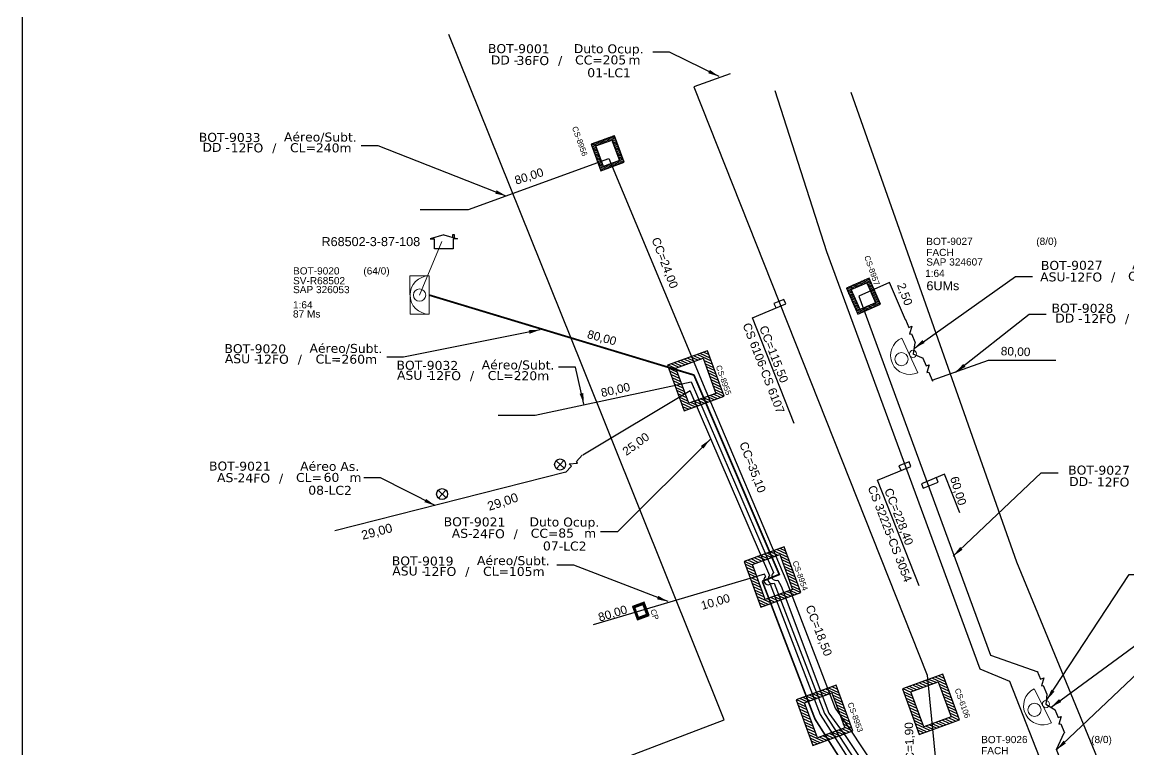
# Model space of a CAD drawing. Extents: x -89 to 749, y 705 to 1299.
# Drawn here: x -89.3 to 109.2, y 881.3 to 1011.9 of the extents above; entities that cross this region are included whole.
import ezdxf
from ezdxf.enums import TextEntityAlignment as Align

# ---------------------------------------------------------------- set-up
doc = ezdxf.new("R2010")
doc.units = 0
for name, color, linetype in [('10.1-Caixas Subterrâneas', 5, 'Continuous'), ('CAP a instalar', 1, 'Continuous'), ('label_cabos', 7, 'Continuous'), ('Legenda', 1, 'Continuous'), ('locais', 7, 'Continuous'), ('QUADRA', 7, 'Continuous'), ('Subida Lateral', 5, 'Continuous'), ('surveys', 7, 'Continuous'), ('surveys legendas', 7, 'Continuous')]:
    doc.layers.add(name, color=color, linetype=linetype)
for name, color, linetype, lineweight in [("20.0-LEGENDA DOS CDO'S", 1, 'Continuous', 0), ('20.1-CDO_INTERIOR', 1, 'Continuous', 0), ('20.2-CDO_POSTE', 1, 'Continuous', 5)]:
    doc.layers.add(name, color=color, linetype=linetype, lineweight=lineweight)
doc.layers.add('Comprimeto de lance', color=7, linetype='Continuous', true_color=0xf9f9f9)
doc.layers.add('DROP DE CLIENTE', color=140, linetype='Continuous', plot=False)
doc.layers.add('EXTRA', color=50, linetype='Continuous', plot=False)
doc.styles.add('ARIAL', font='arial.ttf')
doc.styles.add('DIGICADE', font='arial.ttf')
doc.styles.add('FTTH', font='arial.ttf')
doc.styles.add('siredit', font='verdana.ttf')
doc.styles.get("Standard").update_dxf_attribs({"font": 'arial.ttf'})
doc.linetypes.add('FENCELINE1', pattern='A,0.25,-0.1,[133,ltypeshp.shx,S=0.1,R=0,X=-0.1,Y=0],-0.1,1', length=1.45)
doc.dimstyles.new('ISO-25', dxfattribs={"dimtxt": 2.5, "dimasz": 2.5, "dimexe": 1.25, "dimexo": 0.625, "dimtad": 1, "dimtxsty": 'Standard', "dimcen": 2.5, "dimadec": 0, "dimazin": 0, "dimtfac": 1, "dimtmove": 0, "dimatfit": 3, "dimfxl": 0, "dimarcsym": 0})

# ---------------------------------------------------------------- blocks, each defined once
blk = doc.blocks.new('SURVEY_SURVEY')
for p, q in [((0, 0.0000152), (-0.0000151, 0.0000108)), ((0, 0.0000152), (0.0000151, 0.0000108)), ((0.0000101, 0.0000159), (0.0000117, 0.0000159)), ((0.0000101, 0.0000123), (0.0000101, 0.0000159)), ((0.0000117, 0.0000159), (0.0000117, 0.0000119)), ((-0.0000151, 0.0000108), (-0.0000104, 0.0000108)), ((-0.0000103, 0), (-0.0000103, 0.0000108)), ((0.0000103, 0), (-0.0000103, 0)), ((0.0000151, 0.0000108), (0.0000103, 0.0000108)), ((0.0000103, 0.0000108), (0.0000103, 0))]:
    blk.add_line(p, q)
blk = doc.blocks.new('Inst CDOE-8 CAIXA DIST OPT CDOE 48F_8D C_SPL OPTAP')
at = {"layer": "20.0-LEGENDA DOS CDO'S", "color": 0}
for tag, p, style, flags in [('ID_ATIVIDADE', (0.12, 6.47), 'ARIAL', 3), ('FATOR', (7.92, 6.47), 'ARIAL', 1), ('QTDE', (0.23, -0.97), 'DIGICADE', 3)]:
    blk.add_attdef(tag, p, '', height=0.8, rotation=0.118, dxfattribs=dict(at, style=style, flags=flags))
at = {"layer": "20.0-LEGENDA DOS CDO'S", "color": 0, "style": 'ARIAL'}
for tag, p, height in [('FID', (0.12, 5.25), 0.8), ('SAP', (0.12, 2.96), 0.8), ('CORDOALHA', (0.12, 4.02), 0.8), ('1:XX', (-0.01, 1.7), 0.8), ('UMS', (0.14, 0.22), 1)]:
    blk.add_attdef(tag, p, '', height=height, rotation=0.118, dxfattribs=at)
blk.add_attdef('FIBRAS_UTILIZADAS', text='', height=0.8, rotation=0.118, dxfattribs=at).set_placement((13.48, 5.26), align=Align.CENTER)
blk = doc.blocks.new('Inst CB DT OCUP CFOA-SM-DD-S-36_v2')
at = {"layer": 'label_cabos', "color": 0, "style": 'siredit'}
for tag, flags, p in [('ID_ATIVIDADE', 3, (1.31, 2.67)), ('FATOR', 1, (11.56, 2.55))]:
    blk.add_attdef(tag, text='', height=1, rotation=359.69, dxfattribs=dict(at, flags=flags)).set_placement(p, align=Align.MIDDLE_CENTER)
for tag, p in [('DESTINO_CABO', (3.13, 1.26)), ('TIPO_CABO', (13.11, 1.24)), ('TIPO_CABO', (1.76, 0)), ('CABO', (4.69, -0.05)), ('/', (7.71, -0.05)), ('LANCE', (10.91, 0)), ('UND', (15.96, 0)), ('FID', (13.15, -1.41))]:
    blk.add_attdef(tag, text='', height=1, rotation=359.69, dxfattribs=at).set_placement(p, align=Align.MIDDLE_CENTER)
blk.add_attdef('QTDE', (12.43, -0.47), '', height=1, rotation=359.69, dxfattribs=at)
blk = doc.blocks.new('LEGENDA DOS CABOS')
at = {"layer": 'EXTRA', "color": 0, "style": 'siredit'}
for tag, p in [('ID', (4.6, 0.97)), ('XX', (9.03, 0.97))]:
    blk.add_attdef(tag, text='', height=0.48, rotation=359.69, dxfattribs=at).set_placement(p, align=Align.MIDDLE_CENTER)
at = {"layer": 'Legenda', "color": 0, "style": 'siredit'}
for tag, p in [('TIPO_CABO', (1.31, 0)), ('CABO', (4.69, -0.05)), ('/', (6.81, -0.05)), ('METROS', (10.03, -0.05))]:
    blk.add_attdef(tag, text='', height=0.8, rotation=359.69, dxfattribs=at).set_placement(p, align=Align.MIDDLE_CENTER)
blk = doc.blocks.new('Inst CB DT OCUP CFOA-SM-AS-80-TS-24')
at = {"layer": 'label_cabos', "color": 0, "style": 'siredit'}
for tag, flags, p in [('ID_ATIVIDADE', 3, (1.31, 2.67)), ('FATOR', 1, (11.56, 2.55))]:
    blk.add_attdef(tag, text='', height=1, rotation=359.69, dxfattribs=dict(at, flags=flags)).set_placement(p, align=Align.MIDDLE_CENTER)
for tag, p in [('DESTINO_CABO', (3.13, 1.26)), ('TIPO_CABO', (13.11, 1.24)), ('TIPO_CABO', (1.76, 0)), ('CABO', (4.69, -0.05)), ('/', (7.71, -0.05)), ('LANCE', (10.91, 0)), ('UND', (15.96, 0)), ('FID', (13.15, -1.41))]:
    blk.add_attdef(tag, text='', height=1, rotation=359.69, dxfattribs=at).set_placement(p, align=Align.MIDDLE_CENTER)
blk.add_attdef('QTDE', (12.43, -0.47), '', height=1, rotation=359.69, dxfattribs=at)
blk = doc.blocks.new('Inst CB AS CFOA-SM-AS-80-TS-24')
at = {"layer": 'label_cabos', "color": 0, "style": 'siredit'}
for tag, flags, p in [('ID_ATIVIDADE', 3, (1.31, 2.67)), ('FATOR', 1, (11.56, 2.55))]:
    blk.add_attdef(tag, text='', height=1, rotation=359.69, dxfattribs=dict(at, flags=flags)).set_placement(p, align=Align.MIDDLE_CENTER)
for tag, p in [('DESTINO_CABO', (3.13, 1.26)), ('TIPO_CABO', (13.11, 1.24)), ('TIPO_CABO', (1.76, 0)), ('CABO', (4.69, -0.05)), ('/', (7.71, -0.05)), ('LANCE', (10.81, 0)), ('UND', (15.96, 0)), ('FID', (13.15, -1.41))]:
    blk.add_attdef(tag, text='', height=1, rotation=359.69, dxfattribs=at).set_placement(p, align=Align.MIDDLE_CENTER)
blk.add_attdef('QTDE', (12.43, -0.47), '', height=1, rotation=359.69, dxfattribs=at)
blk = doc.blocks.new('Inst CB DT OCUP CFOA-SM-DD-S-12')
at = {"layer": 'label_cabos', "color": 0, "style": 'siredit'}
for tag, flags, p in [('ID_ATIVIDADE', 3, (1.31, 2.67)), ('FATOR', 1, (11.56, 2.55))]:
    blk.add_attdef(tag, text='', height=1, rotation=359.69, dxfattribs=dict(at, flags=flags)).set_placement(p, align=Align.MIDDLE_CENTER)
for tag, p in [('DESTINO_CABO', (3.13, 1.26)), ('TIPO_CABO', (13.11, 1.24)), ('TIPO_CABO', (1.11, 0)), ('CABO', (4.69, -0.05)), ('/', (7.71, -0.05)), ('LANCE', (10.41, 0.02)), ('UND', (16.46, 0)), ('FID', (13.65, -1.41))]:
    blk.add_attdef(tag, text='', height=1, rotation=359.69, dxfattribs=at).set_placement(p, align=Align.MIDDLE_CENTER)
blk.add_attdef('QTDE', (11.93, -0.45), '', height=1, rotation=359.69, dxfattribs=at)
blk = doc.blocks.new('Inst CB AS CFOA-SM-ASU-120-S-12')
at = {"layer": 'label_cabos', "color": 0, "style": 'siredit'}
for tag, flags, p in [('ID_ATIVIDADE', 3, (1.31, 2.67)), ('FATOR', 1, (11.56, 2.55))]:
    blk.add_attdef(tag, text='', height=1, rotation=359.69, dxfattribs=dict(at, flags=flags)).set_placement(p, align=Align.MIDDLE_CENTER)
for tag, p in [('DESTINO_CABO', (3.13, 1.26)), ('TIPO_CABO', (13.11, 1.24)), ('TIPO_CABO', (1.26, 0)), ('CABO', (4.69, -0.05)), ('/', (7.71, -0.05)), ('LANCE', (10.81, 0)), ('UND', (15.96, 0)), ('FID', (13.15, -1.41))]:
    blk.add_attdef(tag, text='', height=1, rotation=359.69, dxfattribs=at).set_placement(p, align=Align.MIDDLE_CENTER)
blk.add_attdef('QTDE', (12.43, -0.47), '', height=1, rotation=359.69, dxfattribs=at)
blk = doc.blocks.new('*U78')
at = {"color": 0}
blk.add_line((2.14, -0.58), (-2.1, -0.68), dxfattribs=at)
for centre, radius in [((0, 0.38), 0.733), ((0.03, -1.03), 0.393)]:
    blk.add_circle(centre, radius, dxfattribs=at)
blk.add_arc((0.02, -0.63), 2.12, 1.3782, 181.3782, dxfattribs=at)
blk = doc.blocks.new('*U80')
at = {"color": 0}
blk.add_line((2.14, -0.58), (-2.1, -0.68), dxfattribs=at)
for centre, radius in [((0, 0.38), 0.733), ((0.03, -1.03), 0.393)]:
    blk.add_circle(centre, radius, dxfattribs=at)
blk.add_arc((0.02, -0.63), 2.12, 1.3782, 181.3782, dxfattribs=at)

msp = doc.modelspace()

# ---------------------------------------------------------------- linework, layer by layer
msp.add_lwpolyline([(-89.32, 705.02), (749.25, 705.02), (749.25, 1299.02), (-89.32, 1299.02), (-89.32, 705.02)])
at = {"layer": '10.1-Caixas Subterrâneas', "color": 30, "linetype": 'Continuous'}
for p, q in [((16.92, 991.53), (12.73, 990)), ((13.59, 989.7), (16.46, 990.74)), ((14.87, 990.16), (14.13, 990.51)), ((15.21, 990.29), (14.46, 990.63)), ((15.55, 990.41), (14.8, 990.75)), ((15.88, 990.53), (15.14, 990.88)), ((16.22, 990.65), (15.48, 991)), ((17.33, 990.42), (15.81, 991.12)), ((17.21, 990.76), (16.15, 991.25)), ((16.46, 990.74), (17.8, 987.06)), ((17.08, 991.09), (16.49, 991.37)), ((17.45, 990.08), (16.54, 990.51)), ((16.96, 991.43), (16.82, 991.49)), ((18.67, 986.76), (16.92, 991.53)), ((12.73, 990), (14.47, 985.23)), ((13.62, 989.62), (12.78, 990.02)), ((13.74, 989.29), (12.83, 989.71)), ((13.87, 988.95), (12.96, 989.37)), ((13.99, 988.61), (13.08, 989.04)), ((13.86, 989.79), (13.12, 990.14)), ((14.11, 988.28), (13.2, 988.7)), ((14.2, 989.92), (13.45, 990.26)), ((14.94, 986.02), (13.59, 989.7)), ((14.53, 990.04), (13.79, 990.38)), ((16.33, 990.35), (16.33, 990.35)), ((17.58, 989.75), (16.66, 990.17)), ((17.7, 989.41), (16.79, 989.83)), ((17.82, 989.07), (16.91, 989.49)), ((17.95, 988.73), (17.03, 989.16)), ((18.07, 988.4), (17.16, 988.82)), ((14.24, 987.94), (13.32, 988.36)), ((14.36, 987.6), (13.45, 988.02)), ((14.48, 987.26), (13.57, 987.69)), ((14.61, 986.93), (13.69, 987.35)), ((14.73, 986.59), (13.82, 987.01)), ((14.85, 986.25), (13.94, 986.68)), ((14.47, 985.23), (18.67, 986.76)), ((17.8, 987.06), (14.94, 986.02)), ((17.27, 986.25), (16.52, 986.6)), ((17.6, 986.37), (16.86, 986.72)), ((17.94, 986.5), (17.2, 986.84)), ((18.19, 988.06), (17.28, 988.48)), ((18.32, 987.72), (17.4, 988.15)), ((18.44, 987.39), (17.53, 987.81)), ((18.28, 986.62), (17.53, 986.97)), ((18.56, 987.05), (17.65, 987.47)), ((18.61, 986.74), (17.77, 987.13)), ((15.58, 985.63), (14.06, 986.34)), ((15.24, 985.51), (14.19, 986)), ((14.91, 985.39), (14.31, 985.66)), ((14.57, 985.26), (14.43, 985.33)), ((15.92, 985.76), (15.17, 986.1)), ((16.25, 985.88), (15.51, 986.23)), ((16.59, 986), (15.85, 986.35)), ((16.93, 986.13), (16.19, 986.47)), ((62.61, 965.96), (58.51, 964.17)), ((59.4, 963.92), (62.19, 965.14)), ((60.64, 964.47), (59.88, 964.77)), ((60.97, 964.61), (60.21, 964.91)), ((61.3, 964.75), (60.54, 965.05)), ((61.63, 964.9), (60.86, 965.2)), ((61.96, 965.04), (61.19, 965.34)), ((63.08, 964.88), (61.52, 965.49)), ((62.93, 965.2), (61.85, 965.63)), ((62.08, 964.74), (62.08, 964.74)), ((62.79, 965.53), (62.18, 965.77)), ((62.19, 965.14), (63.75, 961.55)), ((63.22, 964.55), (62.29, 964.91)), ((62.65, 965.86), (62.51, 965.92)), ((64.64, 961.31), (62.61, 965.96)), ((58.51, 964.17), (60.54, 959.52)), ((59.43, 963.85), (58.56, 964.19)), ((59.57, 963.52), (58.63, 963.89)), ((59.71, 963.2), (58.78, 963.56)), ((59.66, 964.04), (58.89, 964.34)), ((59.86, 962.87), (58.92, 963.23)), ((60, 962.54), (59.06, 962.9)), ((59.98, 964.18), (59.22, 964.48)), ((60.96, 960.33), (59.4, 963.92)), ((60.31, 964.32), (59.55, 964.62)), ((63.37, 964.22), (62.43, 964.58)), ((63.51, 963.89), (62.57, 964.26)), ((63.65, 963.56), (62.72, 963.93)), ((63.8, 963.23), (62.86, 963.6)), ((63.94, 962.9), (63.01, 963.27)), ((64.09, 962.57), (63.15, 962.94)), ((60.14, 962.21), (59.21, 962.58)), ((60.29, 961.88), (59.35, 962.25)), ((60.43, 961.55), (59.5, 961.92)), ((60.58, 961.22), (59.64, 961.59)), ((60.72, 960.89), (59.78, 961.26)), ((60.86, 960.56), (59.93, 960.93)), ((60.54, 959.52), (64.64, 961.31)), ((63.75, 961.55), (60.96, 960.33)), ((62.94, 960.57), (62.18, 960.87)), ((63.27, 960.71), (62.51, 961.01)), ((63.6, 960.85), (62.84, 961.15)), ((63.93, 961), (63.17, 961.3)), ((64.23, 962.24), (63.29, 962.61)), ((64.37, 961.92), (63.44, 962.28)), ((64.26, 961.14), (63.5, 961.44)), ((64.52, 961.59), (63.58, 961.95)), ((64.59, 961.29), (63.72, 961.62)), ((61.63, 959.99), (60.07, 960.6)), ((61.3, 959.85), (60.21, 960.27)), ((60.97, 959.7), (60.36, 959.94)), ((60.64, 959.56), (60.5, 959.62)), ((61.96, 960.14), (61.19, 960.43)), ((62.29, 960.28), (61.52, 960.58)), ((62.61, 960.42), (61.85, 960.72)), ((33.63, 952.94), (26.44, 950.32)), ((33.69, 952.78), (33.46, 952.88)), ((36.62, 944.77), (33.63, 952.94)), ((27.92, 949.8), (32.83, 951.59)), ((29.54, 950.39), (28.26, 950.98)), ((30.11, 950.6), (28.84, 951.19)), ((30.69, 950.81), (29.42, 951.4)), ((31.27, 951.02), (29.99, 951.62)), ((31.85, 951.23), (30.57, 951.83)), ((32.43, 951.45), (31.15, 952.04)), ((34.33, 951.04), (31.73, 952.25)), ((34.11, 951.62), (32.3, 952.46)), ((32.61, 950.92), (32.61, 950.92)), ((32.83, 951.59), (35.13, 945.29)), ((33.9, 952.2), (32.88, 952.67)), ((34.54, 950.46), (32.97, 951.19)), ((26.44, 950.32), (29.42, 942.15)), ((27.97, 949.68), (26.53, 950.35)), ((28.18, 949.1), (26.62, 949.83)), ((28.39, 948.52), (26.83, 949.25)), ((28.38, 949.97), (27.1, 950.56)), ((28.96, 950.18), (27.68, 950.77)), ((30.23, 943.5), (27.92, 949.8)), ((34.75, 949.89), (33.19, 950.61)), ((34.96, 949.31), (33.4, 950.03)), ((35.17, 948.73), (33.61, 949.46)), ((35.38, 948.15), (33.82, 948.88)), ((28.6, 947.95), (27.04, 948.67)), ((28.81, 947.37), (27.25, 948.09)), ((29.02, 946.79), (27.46, 947.52)), ((29.24, 946.21), (27.67, 946.94)), ((35.59, 947.57), (34.03, 948.3)), ((35.8, 947), (34.24, 947.72)), ((36.01, 946.42), (34.45, 947.15)), ((29.45, 945.63), (27.88, 946.36)), ((29.66, 945.06), (28.1, 945.78)), ((29.87, 944.48), (28.31, 945.2)), ((35.13, 945.29), (30.23, 943.5)), ((35.37, 944.32), (34.1, 944.91)), ((36.23, 945.84), (34.66, 946.57)), ((35.95, 944.53), (34.68, 945.12)), ((36.44, 945.26), (34.87, 945.99)), ((36.53, 944.74), (35.09, 945.41)), ((30.08, 943.9), (28.52, 944.63)), ((31.33, 942.84), (28.73, 944.05)), ((30.75, 942.63), (28.94, 943.47)), ((30.17, 942.42), (29.15, 942.89)), ((29.42, 942.15), (36.62, 944.77)), ((31.91, 943.05), (30.63, 943.64)), ((32.48, 943.26), (31.21, 943.86)), ((33.06, 943.47), (31.79, 944.07)), ((33.64, 943.69), (32.36, 944.28)), ((34.22, 943.9), (32.94, 944.49)), ((34.79, 944.11), (33.52, 944.7)), ((29.59, 942.21), (29.36, 942.31)), ((47.38, 917.73), (40.19, 915.1)), ((47.86, 916.4), (46.05, 917.25)), ((47.65, 916.98), (46.63, 917.46)), ((47.44, 917.56), (47.21, 917.67)), ((50.36, 909.56), (47.38, 917.73)), ((40.19, 915.1), (43.17, 906.93)), ((41.72, 914.46), (40.27, 915.13)), ((42.13, 914.75), (40.85, 915.35)), ((42.71, 914.96), (41.43, 915.56)), ((41.67, 914.59), (46.57, 916.38)), ((43.28, 915.17), (42.01, 915.77)), ((43.86, 915.39), (42.58, 915.98)), ((44.44, 915.6), (43.16, 916.19)), ((45.02, 915.81), (43.74, 916.4)), ((45.59, 916.02), (44.32, 916.61)), ((46.17, 916.23), (44.9, 916.82)), ((48.07, 915.83), (45.47, 917.03)), ((46.36, 915.7), (46.36, 915.7)), ((46.57, 916.38), (48.88, 910.07)), ((48.28, 915.25), (46.72, 915.98)), ((48.49, 914.67), (46.93, 915.4)), ((41.93, 913.89), (40.36, 914.61)), ((42.14, 913.31), (40.58, 914.03)), ((42.35, 912.73), (40.79, 913.46)), ((43.97, 908.28), (41.67, 914.59)), ((48.71, 914.09), (47.14, 914.82)), ((48.92, 913.52), (47.35, 914.24)), ((49.13, 912.94), (47.57, 913.66)), ((49.34, 912.36), (47.78, 913.09)), ((42.56, 912.15), (41, 912.88)), ((42.77, 911.57), (41.21, 912.3)), ((42.98, 911), (41.42, 911.72)), ((43.19, 910.42), (41.63, 911.15)), ((49.55, 911.78), (47.99, 912.51)), ((49.76, 911.2), (48.2, 911.93)), ((49.97, 910.63), (48.41, 911.35)), ((43.41, 909.84), (41.84, 910.57)), ((43.62, 909.26), (42.05, 909.99)), ((43.83, 908.69), (42.27, 909.41)), ((43.17, 906.93), (50.36, 909.56)), ((48.88, 910.07), (43.97, 908.28)), ((47.96, 908.68), (46.69, 909.27)), ((48.54, 908.89), (47.27, 909.49)), ((49.12, 909.1), (47.85, 909.7)), ((49.7, 909.32), (48.42, 909.91)), ((50.18, 910.05), (48.62, 910.77)), ((50.28, 909.53), (48.83, 910.2)), ((22.25, 907.79), (20.16, 907.03)), ((20.89, 906.99), (20.52, 907.16)), ((20.59, 906.88), (22.02, 907.4)), ((21.06, 907.05), (20.69, 907.22)), ((21.23, 907.11), (20.86, 907.28)), ((21.4, 907.17), (21.02, 907.35)), ((21.56, 907.23), (21.19, 907.41)), ((21.73, 907.3), (21.36, 907.47)), ((21.9, 907.36), (21.53, 907.53)), ((22.45, 907.24), (21.7, 907.59)), ((22.39, 907.41), (21.86, 907.65)), ((21.95, 907.2), (21.95, 907.2)), ((22.02, 907.4), (22.69, 905.57)), ((22.33, 907.58), (22.03, 907.71)), ((22.51, 907.07), (22.06, 907.28)), ((22.27, 907.74), (22.2, 907.78)), ((23.12, 905.42), (22.25, 907.79)), ((45.08, 907.63), (42.48, 908.83)), ((44.5, 907.41), (42.69, 908.26)), ((43.92, 907.2), (42.9, 907.68)), ((45.65, 907.84), (44.38, 908.43)), ((46.23, 908.05), (44.96, 908.64)), ((46.81, 908.26), (45.53, 908.85)), ((47.39, 908.47), (46.11, 909.06)), ((20.16, 907.03), (21.03, 904.65)), ((20.6, 906.84), (20.18, 907.04)), ((20.67, 906.68), (20.21, 906.89)), ((20.73, 906.51), (20.27, 906.72)), ((20.79, 906.34), (20.33, 906.55)), ((20.72, 906.93), (20.35, 907.1)), ((20.85, 906.17), (20.4, 906.38)), ((20.91, 906), (20.46, 906.22)), ((20.97, 905.84), (20.52, 906.05)), ((21.03, 905.67), (20.58, 905.88)), ((21.26, 905.05), (20.59, 906.88)), ((21.09, 905.5), (20.64, 905.71)), ((21.16, 905.33), (20.7, 905.54)), ((21.22, 905.16), (20.76, 905.38)), ((21.58, 904.86), (20.83, 905.21)), ((21.03, 904.65), (23.12, 905.42)), ((22.69, 905.57), (21.26, 905.05)), ((21.92, 904.98), (21.55, 905.15)), ((22.08, 905.04), (21.71, 905.21)), ((22.25, 905.1), (21.88, 905.27)), ((22.42, 905.16), (22.05, 905.34)), ((22.57, 906.9), (22.12, 907.12)), ((22.64, 906.74), (22.18, 906.95)), ((22.59, 905.22), (22.22, 905.4)), ((22.7, 906.57), (22.24, 906.78)), ((22.76, 906.4), (22.3, 906.61)), ((22.82, 906.23), (22.37, 906.44)), ((22.76, 905.29), (22.39, 905.46)), ((22.88, 906.06), (22.43, 906.28)), ((22.94, 905.9), (22.49, 906.11)), ((23, 905.73), (22.55, 905.94)), ((22.92, 905.35), (22.55, 905.52)), ((23.06, 905.56), (22.61, 905.77)), ((23.09, 905.41), (22.67, 905.6)), ((43.34, 906.99), (43.11, 907.1)), ((21.41, 904.8), (20.89, 905.04)), ((21.24, 904.73), (20.95, 904.87)), ((21.08, 904.67), (21.01, 904.7)), ((21.75, 904.92), (21.38, 905.09)), ((75.79, 894.87), (68.6, 892.24)), ((70.09, 891.72), (74.99, 893.52)), ((72.85, 892.74), (71.58, 893.33)), ((73.43, 892.95), (72.15, 893.54)), ((74.01, 893.16), (72.73, 893.75)), ((74.59, 893.37), (73.31, 893.96)), ((76.49, 892.97), (73.89, 894.17)), ((76.28, 893.54), (74.47, 894.38)), ((74.99, 893.52), (77.29, 887.21)), ((76.06, 894.12), (75.04, 894.6)), ((75.85, 894.7), (75.62, 894.81)), ((78.78, 886.7), (75.79, 894.87)), ((56.71, 892.89), (49.52, 890.26)), ((51, 889.74), (55.91, 891.54)), ((53.77, 890.76), (52.5, 891.35)), ((54.35, 890.97), (53.07, 891.56)), ((54.93, 891.18), (53.65, 891.77)), ((55.51, 891.39), (54.23, 891.98)), ((57.41, 890.99), (54.81, 892.19)), ((57.19, 891.56), (55.38, 892.4)), ((55.91, 891.54), (58.21, 885.23)), ((56.98, 892.14), (55.96, 892.62)), ((56.77, 892.72), (56.54, 892.83)), ((59.7, 884.72), (56.71, 892.89)), ((68.6, 892.24), (71.59, 884.07)), ((70.13, 891.6), (68.69, 892.27)), ((70.34, 891.02), (68.78, 891.75)), ((70.54, 891.89), (69.27, 892.48)), ((71.12, 892.1), (69.84, 892.69)), ((72.39, 885.42), (70.09, 891.72)), ((71.7, 892.31), (70.42, 892.91)), ((72.28, 892.52), (71, 893.12)), ((74.77, 892.84), (74.77, 892.84)), ((76.7, 892.39), (75.14, 893.11)), ((76.91, 891.81), (75.35, 892.54)), ((77.12, 891.23), (75.56, 891.96)), ((77.33, 890.65), (75.77, 891.38)), ((49.52, 890.26), (52.51, 882.09)), ((51.05, 889.62), (49.61, 890.29)), ((51.26, 889.04), (49.7, 889.77)), ((51.46, 889.91), (50.18, 890.5)), ((52.04, 890.12), (50.76, 890.72)), ((53.31, 883.44), (51, 889.74)), ((52.62, 890.33), (51.34, 890.93)), ((53.19, 890.54), (51.92, 891.14)), ((55.69, 890.86), (55.69, 890.86)), ((57.62, 890.41), (56.05, 891.13)), ((57.83, 889.83), (56.27, 890.56)), ((58.04, 889.25), (56.48, 889.98)), ((58.25, 888.67), (56.69, 889.4)), ((70.55, 890.45), (68.99, 891.17)), ((70.76, 889.87), (69.2, 890.59)), ((70.97, 889.29), (69.41, 890.02)), ((71.19, 888.71), (69.62, 889.44)), ((77.54, 890.08), (75.98, 890.8)), ((77.75, 889.5), (76.19, 890.22)), ((77.96, 888.92), (76.4, 889.65)), ((51.47, 888.47), (49.91, 889.19)), ((51.68, 887.89), (50.12, 888.62)), ((51.89, 887.31), (50.33, 888.04)), ((52.1, 886.73), (50.54, 887.46)), ((58.46, 888.1), (56.9, 888.82)), ((58.67, 887.52), (57.11, 888.25)), ((58.88, 886.94), (57.32, 887.67)), ((71.4, 888.14), (69.84, 888.86)), ((71.61, 887.56), (70.05, 888.28)), ((71.82, 886.98), (70.26, 887.71)), ((78.18, 888.34), (76.61, 889.07)), ((78.39, 887.76), (76.82, 888.49)), ((78.6, 887.19), (77.04, 887.91)), ((78.69, 886.66), (77.25, 887.34)), ((52.32, 886.16), (50.75, 886.88)), ((52.53, 885.58), (50.97, 886.3)), ((52.74, 885), (51.18, 885.73)), ((59.09, 886.36), (57.53, 887.09)), ((59.31, 885.79), (57.74, 886.51)), ((59.52, 885.21), (57.95, 885.93)), ((59.61, 884.69), (58.17, 885.36)), ((72.03, 886.4), (70.47, 887.13)), ((72.24, 885.82), (70.68, 886.55)), ((73.49, 884.76), (70.89, 885.97)), ((72.91, 884.55), (71.1, 885.39)), ((71.59, 884.07), (78.78, 886.7)), ((77.29, 887.21), (72.39, 885.42)), ((74.07, 884.98), (72.79, 885.57)), ((74.65, 885.19), (73.37, 885.78)), ((75.22, 885.4), (73.95, 885.99)), ((75.8, 885.61), (74.53, 886.2)), ((76.38, 885.82), (75.1, 886.41)), ((76.96, 886.03), (75.68, 886.62)), ((77.53, 886.24), (76.26, 886.83)), ((78.11, 886.45), (76.84, 887.05)), ((52.95, 884.42), (51.39, 885.15)), ((53.16, 883.84), (51.6, 884.57)), ((54.41, 882.79), (51.81, 883.99)), ((53.83, 882.57), (52.02, 883.41)), ((52.51, 882.09), (59.7, 884.72)), ((58.21, 885.23), (53.31, 883.44)), ((54.99, 883), (53.71, 883.59)), ((55.56, 883.21), (54.29, 883.8)), ((56.14, 883.42), (54.87, 884.01)), ((56.72, 883.63), (55.44, 884.22)), ((57.3, 883.84), (56.02, 884.43)), ((57.88, 884.05), (56.6, 884.64)), ((58.45, 884.26), (57.18, 884.86)), ((59.03, 884.47), (57.76, 885.07)), ((72.33, 884.34), (71.31, 884.82)), ((71.76, 884.13), (71.52, 884.24)), ((53.25, 882.36), (52.23, 882.84)), ((52.67, 882.15), (52.44, 882.26))]:
    msp.add_line(p, q, dxfattribs=at)
at = {"layer": '10.1-Caixas Subterrâneas', "color": 30}
for points in [[(49.14, 939.9), (41.67, 958.84), (47.66, 961.34), (47.31, 962.14), (45.51, 961.41), (45.84, 960.68)], [(71.57, 910.73), (64.1, 929.68), (70.09, 932.17), (69.75, 932.98), (67.95, 932.25), (68.27, 931.52)], [(78.87, 923.87), (76.14, 930.81), (72.01, 929.07), (72.27, 928.27), (74.95, 929.36), (74.62, 930.23)]]:
    msp.add_lwpolyline(points, dxfattribs=at)
at = {"layer": '20.1-CDO_INTERIOR', "color": 1, "lineweight": 18}
msp.add_lwpolyline([(-19.75, 959.5), (-19.76, 966.37), (-16.32, 966.37), (-16.32, 959.5)], close=True, dxfattribs=at)
msp.add_circle((-18.04, 962.93), 1.1, dxfattribs=at)
msp.add_arc((-16.32, 962.93), 3.43, 90.0276, 270.0276, dxfattribs=at)
at = {"layer": 'CAP a instalar', "color": 7, "linetype": 'FENCELINE1', "ltscale": 5}
for points in [[(37.66, 1002.61), (31.13, 1000.31), (73.02, 894.7), (74.95, 874.68), (74.95, 874.68)], [(45.66, 999.64), (54.97, 970.75), (82.43, 895.87), (87.79, 893.66), (100.79, 860.37), (99.01, 830.01), (99.01, 830.01)], [(69.14, 958.49), (66.22, 965.16), (60.77, 962.75), (84.35, 898.29), (92.88, 895.28)], [(70.81, 954.38), (70.47, 952.4)], [(44.78, 912.55), (30.52, 945.74), (11.25, 934.17)], [(8.2, 931.12), (-33.22, 920.62)], [(44.04, 912.36), (43.84, 912.83)], [(45.55, 911.22), (45.55, 911.22), (54.58, 887.83), (54.58, 887.83), (69.84, 864.44), (97.68, 854.87), (95.95, 829.45), (98.3, 823.86), (77.39, 816.39), (63.34, 796.49)], [(44.82, 911.03), (44.82, 911.03), (53.84, 887.64), (53.84, 887.64), (69.04, 863.78), (97.03, 854.36), (95.21, 829.26), (97.34, 824.33), (77.14, 816.95), (63.34, 796.49)], [(94.46, 891.27), (94.29, 889.51), (95.94, 888.48)], [(63.34, 796.49), (79.08, 811.91), (103.79, 820.77), (100.06, 830.34), (103.3, 863.28), (96.22, 881.35), (97.56, 884.36)]]:
    msp.add_lwpolyline(points, dxfattribs=at)
at = {"layer": 'CAP a instalar', "color": 8, "linetype": 'FENCELINE1', "ltscale": 5}
for points in [[(-17.93, 978.31), (-9.28, 978.31), (15.93, 987.46), (33.32, 945.74), (47.84, 911.41), (56.49, 888.81), (59.28, 884.87), (71.7, 866.01), (99.75, 856.39), (97.97, 829.87), (98.04, 829.76)], [(70.45, 952.37), (72.29, 951.59)], [(96.1, 951.21), (83.94, 951.21), (73.83, 947.59)], [(-3.96, 941.36), (2.69, 941.36), (30.68, 947.38), (45.45, 913.11)], [(43.84, 912.83), (43.84, 912.83), (13.12, 903.76)], [(46.22, 911.78), (46.83, 910.69), (55.37, 887.92), (58.4, 883.68), (70.98, 864.89), (98.45, 855.52), (96.71, 829.57), (99.59, 822.96), (77.81, 815.19), (63.34, 796.49)]]:
    msp.add_lwpolyline(points, dxfattribs=at)
at = {"layer": 'CAP a instalar', "color": 1, "linetype": 'FENCELINE1', "ltscale": 5}
msp.add_lwpolyline([(-16.32, 962.93, 0.323, 0.323, 0), (31.17, 948.57, 0.323, 0.323, 0), (46.48, 912.78, 0.323, 0.323, 0), (43.43, 911.57, 0.323, 0.323, 0)], format="xyseb", dxfattribs=at)
at = {"layer": 'CAP a instalar', "color": 8, "linetype": 'FENCELINE1', "ltscale": 5}
for points in [[(45.45, 913.11, 0.933346), (46.22, 911.78)], [(44.04, 912.36, 0.933346), (44.82, 911.03)]]:
    msp.add_lwpolyline(points, format="xyb", dxfattribs=at)
at = {"layer": 'CAP a instalar', "color": 1, "linetype": 'FENCELINE1', "ltscale": 5, "const_width": 0.3}
msp.add_lwpolyline([(43.43, 911.57), (52.88, 886.85), (52.88, 886.85), (52.88, 886.85), (68.13, 862.79), (96.18, 853.72), (94.65, 829.28), (96.07, 825.97), (76.27, 818.52), (63.34, 796.49)], dxfattribs=at)
at = {"layer": 'CAP a instalar', "color": 7, "linetype": 'FENCELINE1', "ltscale": 5}
msp.add_lwpolyline([(44.78, 912.55, 0.933346), (45.55, 911.22)], format="xyb", dxfattribs=at)
at = {"layer": 'DROP DE CLIENTE', "lineweight": 0}
msp.add_line((-18.04, 962.93), (-14.04, 972.56), dxfattribs=at)
at = {"layer": 'locais', "color": 1}
for p, q in [((6.45, 933.2), (7.89, 931.85)), ((7.85, 933.25), (6.5, 931.8)), ((-14.71, 927.89), (-13.27, 926.54)), ((-13.31, 927.93), (-14.66, 926.49))]:
    msp.add_line(p, q, dxfattribs=at)
for centre in [(7.17, 932.52), (-13.99, 927.21)]:
    msp.add_circle(centre, 0.989, dxfattribs=at)
at = {"layer": 'QUADRA', "color": 4}
for points in [[(-36.3, 858.89), (-34.75, 859.45), (36.59, 886.69), (11.05, 950.38), (-12.81, 1009.67)], [(59.34, 999.34), (89.04, 915.06), (119.66, 840.62), (120.16, 839.82), (120.89, 839.21), (121.8, 838.84), (122.78, 838.75), (123.77, 838.93), (175.72, 857.85)]]:
    msp.add_lwpolyline(points, dxfattribs=at)
at = {"layer": 'Subida Lateral', "color": 5}
for points in [[(69.1, 958.55), (69.7, 957.13), (70.26, 957.32), (69.82, 955.92), (70.17, 955.98), (70.83, 954.4)], [(72.23, 951.63), (72.83, 950.22), (73.39, 950.4), (72.96, 949), (73.3, 949.06), (73.97, 947.49)], [(8.11, 931.11), (9.2, 932.19), (8.82, 932.64), (10.28, 932.76), (10.09, 933.06), (11.15, 934.18)], [(92.75, 895.43), (93.35, 894.02), (93.91, 894.21), (93.48, 892.81), (93.82, 892.87), (94.49, 891.29)], [(95.89, 888.52), (96.49, 887.1), (97.05, 887.29), (96.61, 885.89), (96.96, 885.95), (97.62, 884.38)]]:
    msp.add_lwpolyline(points, dxfattribs=at)

# ---------------------------------------------------------------- block references
at = {"lineweight": 0}
ref = msp.add_blockref('Inst CB DT OCUP CFOA-SM-DD-S-36_v2', (-5.29, 1005.1), dxfattribs=dict(at, xscale=1.615726557500205, yscale=1.615726557500205, zscale=1.615726557500205))
ref.add_attrib('DESTINO_CABO', 'BOT-9001', dxfattribs={"layer": 'label_cabos', "color": 0, "height": 1.616, "rotation": 359.69, "style": 'siredit'}).set_placement((-0.24, 1007.14), align=Align.MIDDLE_CENTER)
ref.add_attrib('CABO', '36FO', dxfattribs={"layer": 'label_cabos', "color": 0, "height": 1.616, "rotation": 359.69, "style": 'siredit'}).set_placement((2.28, 1005.02), align=Align.MIDDLE_CENTER)
ref.add_attrib('TIPO_CABO', 'Duto Ocup.', dxfattribs={"layer": 'label_cabos', "color": 0, "height": 1.616, "rotation": 359.69, "style": 'siredit'}).set_placement((15.88, 1007.12), align=Align.MIDDLE_CENTER)
ref.add_attrib('/', '/', dxfattribs={"layer": 'label_cabos', "color": 0, "height": 1.62, "rotation": 359.69, "style": 'siredit'}).set_placement((7.17, 1005.02), align=Align.MIDDLE_CENTER)
ref.add_attrib('TIPO_CABO', 'DD - ', dxfattribs={"layer": 'label_cabos', "color": 0, "height": 1.616, "rotation": 359.69, "style": 'siredit'}).set_placement((-2.45, 1005.1), align=Align.MIDDLE_CENTER)
ref.add_attrib('FID', '01-LC1', dxfattribs={"layer": 'label_cabos', "color": 0, "height": 1.616, "rotation": 359.69, "style": 'siredit'}).set_placement((15.95, 1002.82), align=Align.MIDDLE_CENTER)
ref.add_attrib('LANCE', 'CC=', dxfattribs={"layer": 'label_cabos', "color": 0, "height": 1.616, "rotation": 359.69, "style": 'siredit'}).set_placement((12.33, 1005.11), align=Align.MIDDLE_CENTER)
ref.add_attrib('QTDE', '205', (14.79, 1004.34), dxfattribs={"layer": 'label_cabos', "color": 0, "height": 1.616, "rotation": 359.69, "style": 'siredit'})
ref.add_attrib('UND', 'm', dxfattribs={"layer": 'label_cabos', "color": 0, "height": 1.62, "rotation": 359.69, "style": 'siredit'}).set_placement((20.5, 1005.11), align=Align.MIDDLE_CENTER)
ref = msp.add_blockref('Inst CB DT OCUP CFOA-SM-DD-S-12', (98.77, 929.46), dxfattribs=dict(at, xscale=1.615726557500205, yscale=1.615726557500205, zscale=1.615726557500205))
ref.add_attrib('DESTINO_CABO', 'BOT-9027', dxfattribs={"layer": 'label_cabos', "color": 0, "height": 1.616, "rotation": 359.69, "style": 'siredit'}).set_placement((103.83, 931.5), align=Align.MIDDLE_CENTER)
ref.add_attrib('TIPO_CABO', 'Duto Ocup.', dxfattribs={"layer": 'label_cabos', "color": 0, "height": 1.616, "rotation": 359.69, "style": 'siredit'}).set_placement((119.95, 931.47), align=Align.MIDDLE_CENTER)
ref.add_attrib('/', '/', dxfattribs={"layer": 'label_cabos', "color": 0, "height": 1.62, "rotation": 359.69, "style": 'siredit'}).set_placement((111.24, 929.37), align=Align.MIDDLE_CENTER)
ref.add_attrib('FID', '04-LC3', dxfattribs={"layer": 'label_cabos', "color": 0, "height": 1.616, "rotation": 359.69, "style": 'siredit'}).set_placement((120.83, 927.17), align=Align.MIDDLE_CENTER)
ref.add_attrib('LANCE', 'CC=', dxfattribs={"layer": 'label_cabos', "color": 0, "height": 1.616, "rotation": 359.69, "style": 'siredit'}).set_placement((115.59, 929.49), align=Align.MIDDLE_CENTER)
ref.add_attrib('UND', 'm', dxfattribs={"layer": 'label_cabos', "color": 0, "height": 1.62, "rotation": 359.69, "style": 'siredit'}).set_placement((125.38, 929.46), align=Align.MIDDLE_CENTER)
ref.add_attrib('CABO', '12FO', dxfattribs={"layer": 'label_cabos', "color": 0, "height": 1.616, "rotation": 359.69, "style": 'siredit'}).set_placement((106.35, 929.37), align=Align.MIDDLE_CENTER)
ref.add_attrib('TIPO_CABO', 'DD-', dxfattribs={"layer": 'label_cabos', "color": 0, "height": 1.616, "rotation": 359.69, "style": 'siredit'}).set_placement((100.57, 929.45), align=Align.MIDDLE_CENTER)
ref.add_attrib('QTDE', '80', (118.05, 928.72), dxfattribs={"layer": 'label_cabos', "color": 0, "height": 1.616, "rotation": 359.69, "style": 'siredit'})
at = {"layer": "20.0-LEGENDA DOS CDO'S", "color": 7, "lineweight": 0, "xscale": 1.615726557500205, "yscale": 1.615726557500205, "zscale": 1.615726557500205}
for p, values in [((72.65, 963.43), {'FID': 'BOT-9027', 'CORDOALHA': 'FACH', 'SAP': 'SAP 324607', '1:XX': '1:64', 'UMS': '6UMs', 'FIBRAS_UTILIZADAS': '(8/0)'}), ((82.49, 874.02), {'FID': 'BOT-9026', 'CORDOALHA': 'FACH', 'SAP': 'SAP 324607', '1:XX': '1:64', 'UMS': '1UMs', 'FIBRAS_UTILIZADAS': '(8/0)'})]:
    msp.add_blockref('Inst CDOE-8 CAIXA DIST OPT CDOE 48F_8D C_SPL OPTAP', p, dxfattribs=at).add_auto_attribs(values)
at = {"layer": '20.2-CDO_POSTE', "color": 7, "xscale": 1.615726557500205, "yscale": 1.615726557500205, "zscale": 1.615726557500205}
for name, p, rotation in [('*U80', (68.95, 951.67), 113.2976937465565), ('*U78', (92.82, 888.75), 115.5763177267305)]:
    msp.add_blockref(name, p, dxfattribs=dict(at, rotation=rotation))
at = {"layer": 'label_cabos', "color": 0, "lineweight": 0}
ref = msp.add_blockref('LEGENDA DOS CABOS', (-58.95, 988.59), dxfattribs=dict(at, xscale=1.615726557500205, yscale=1.615726557500205, zscale=1.615726557500205))
ref.add_attrib('ID', 'BOT-9033', dxfattribs={"color": 0, "height": 1.616, "rotation": 359.69, "style": 'siredit'}).set_placement((-52.1, 991.22), align=Align.MIDDLE_CENTER)
ref.add_attrib('CABO', '12FO', dxfattribs={"color": 0, "height": 1.616, "rotation": 359.69, "style": 'siredit'}).set_placement((-48.99, 989.35), align=Align.MIDDLE_CENTER)
ref.add_attrib('METROS', 'CL=240m', dxfattribs={"color": 0, "height": 1.616, "rotation": 359.69, "style": 'siredit'}).set_placement((-35.75, 989.35), align=Align.MIDDLE_CENTER)
ref.add_attrib('XX', 'Aéreo/Subt.', dxfattribs={"color": 0, "height": 1.6157, "rotation": 359.69, "style": 'siredit'}).set_placement((-35.83, 991.29), align=Align.MIDDLE_CENTER)
ref.add_attrib('/', '/', dxfattribs={"color": 0, "height": 1.62, "rotation": 359.69, "style": 'siredit'}).set_placement((-44.1, 989.35), align=Align.MIDDLE_CENTER)
ref.add_attrib('TIPO_CABO', 'DD -', dxfattribs={"color": 0, "height": 1.616, "rotation": 359.69, "style": 'siredit'}).set_placement((-54.52, 989.43), align=Align.MIDDLE_CENTER)
at = {"layer": 'label_cabos'}
ref = msp.add_blockref('Inst CB AS CFOA-SM-ASU-120-S-12', (93.9, 966.18), dxfattribs=dict(at, xscale=1.615726557500204, yscale=1.615726557500205, zscale=1.615726557500205, rotation=0.4634636605451))
ref.add_attrib('DESTINO_CABO', 'BOT-9027', dxfattribs={"color": 0, "height": 1.616, "rotation": 0.1535, "style": 'siredit'}).set_placement((98.94, 968.26), align=Align.MIDDLE_CENTER)
ref.add_attrib('TIPO_CABO', 'Aéreo As.', dxfattribs={"color": 0, "height": 1.616, "rotation": 0.1535, "style": 'siredit'}).set_placement((115.06, 968.36), align=Align.MIDDLE_CENTER)
ref.add_attrib('CABO', '12FO', dxfattribs={"color": 0, "height": 1.616, "rotation": 0.1535, "style": 'siredit'}).set_placement((101.47, 966.15), align=Align.MIDDLE_CENTER)
ref.add_attrib('/', '/', dxfattribs={"color": 0, "height": 1.62, "rotation": 0.1535, "style": 'siredit'}).set_placement((106.36, 966.19), align=Align.MIDDLE_CENTER)
ref.add_attrib('TIPO_CABO', 'ASU-', dxfattribs={"color": 0, "height": 1.616, "rotation": 0.1535, "style": 'siredit'}).set_placement((95.94, 966.19), align=Align.MIDDLE_CENTER)
ref.add_attrib('FID', '05-LC3', dxfattribs={"color": 0, "height": 1.616, "rotation": 0.1535, "style": 'siredit'}).set_placement((115.16, 964.06), align=Align.MIDDLE_CENTER)
ref.add_attrib('LANCE', 'CL=', dxfattribs={"color": 0, "height": 1.616, "rotation": 0.1535, "style": 'siredit'}).set_placement((111.36, 966.32), align=Align.MIDDLE_CENTER)
ref.add_attrib('QTDE', '5', (113.99, 965.57), dxfattribs={"color": 0, "height": 1.62, "rotation": 0.1535, "style": 'siredit'})
ref.add_attrib('UND', 'm', dxfattribs={"color": 0, "height": 1.62, "rotation": 0.1535, "style": 'siredit'}).set_placement((119.69, 966.39), align=Align.MIDDLE_CENTER)
at = {"layer": 'label_cabos', "color": 0, "lineweight": 0}
ref = msp.add_blockref('LEGENDA DOS CABOS', (94, 957.92), dxfattribs=dict(at, xscale=1.615726557500205, yscale=1.615726557500205, zscale=1.615726557500205))
ref.add_attrib('ID', 'BOT-9028', dxfattribs={"color": 0, "height": 1.616, "rotation": 359.69, "style": 'siredit'}).set_placement((100.85, 960.56), align=Align.MIDDLE_CENTER)
ref.add_attrib('CABO', '12FO', dxfattribs={"color": 0, "height": 1.616, "rotation": 359.69, "style": 'siredit'}).set_placement((103.96, 958.69), align=Align.MIDDLE_CENTER)
ref.add_attrib('METROS', 'CL=105m', dxfattribs={"color": 0, "height": 1.616, "rotation": 359.69, "style": 'siredit'}).set_placement((117.2, 958.69), align=Align.MIDDLE_CENTER)
ref.add_attrib('XX', 'Aéreo/Subt.', dxfattribs={"color": 0, "height": 1.6157, "rotation": 359.69, "style": 'siredit'}).set_placement((117.12, 960.63), align=Align.MIDDLE_CENTER)
ref.add_attrib('/', '/', dxfattribs={"color": 0, "height": 1.62, "rotation": 359.69, "style": 'siredit'}).set_placement((108.85, 958.69), align=Align.MIDDLE_CENTER)
ref.add_attrib('TIPO_CABO', 'DD -', dxfattribs={"color": 0, "height": 1.616, "rotation": 359.69, "style": 'siredit'}).set_placement((98.43, 958.77), align=Align.MIDDLE_CENTER)
at = {"layer": 'label_cabos', "color": 2, "lineweight": 0}
ref = msp.add_blockref('LEGENDA DOS CABOS', (-54.37, 950.66), dxfattribs=dict(at, xscale=1.615726557500205, yscale=1.615726557500205, zscale=1.615726557500205))
ref.add_attrib('ID', 'BOT-9020', dxfattribs={"color": 0, "height": 1.616, "rotation": 359.69, "style": 'siredit'}).set_placement((-47.51, 953.29), align=Align.MIDDLE_CENTER)
ref.add_attrib('CABO', '12FO', dxfattribs={"color": 0, "height": 1.616, "rotation": 359.69, "style": 'siredit'}).set_placement((-44.41, 951.42), align=Align.MIDDLE_CENTER)
ref.add_attrib('METROS', 'CL=260m', dxfattribs={"color": 0, "height": 1.616, "rotation": 359.69, "style": 'siredit'}).set_placement((-31.17, 951.42), align=Align.MIDDLE_CENTER)
ref.add_attrib('XX', 'Aéreo/Subt.', dxfattribs={"color": 0, "height": 1.6157, "rotation": 359.69, "style": 'siredit'}).set_placement((-31.25, 953.36), align=Align.MIDDLE_CENTER)
ref.add_attrib('/', '/', dxfattribs={"color": 0, "height": 1.62, "rotation": 359.69, "style": 'siredit'}).set_placement((-39.51, 951.42), align=Align.MIDDLE_CENTER)
ref.add_attrib('TIPO_CABO', 'ASU -', dxfattribs={"color": 0, "height": 1.616, "rotation": 359.69, "style": 'siredit'}).set_placement((-49.94, 951.5), align=Align.MIDDLE_CENTER)
at = {"layer": 'label_cabos', "color": 0, "lineweight": 0}
ref = msp.add_blockref('LEGENDA DOS CABOS', (-23.49, 947.69), dxfattribs=dict(at, xscale=1.615726557500205, yscale=1.615726557500205, zscale=1.615726557500205))
ref.add_attrib('ID', 'BOT-9032', dxfattribs={"color": 0, "height": 1.616, "rotation": 359.69, "style": 'siredit'}).set_placement((-16.64, 950.32), align=Align.MIDDLE_CENTER)
ref.add_attrib('CABO', '12FO', dxfattribs={"color": 0, "height": 1.616, "rotation": 359.69, "style": 'siredit'}).set_placement((-13.53, 948.46), align=Align.MIDDLE_CENTER)
ref.add_attrib('METROS', 'CL=220m', dxfattribs={"color": 0, "height": 1.616, "rotation": 359.69, "style": 'siredit'}).set_placement((-0.29, 948.46), align=Align.MIDDLE_CENTER)
ref.add_attrib('XX', 'Aéreo/Subt.', dxfattribs={"color": 0, "height": 1.6157, "rotation": 359.69, "style": 'siredit'}).set_placement((-0.37, 950.39), align=Align.MIDDLE_CENTER)
ref.add_attrib('/', '/', dxfattribs={"color": 0, "height": 1.62, "rotation": 359.69, "style": 'siredit'}).set_placement((-8.64, 948.46), align=Align.MIDDLE_CENTER)
ref.add_attrib('TIPO_CABO', 'ASU -', dxfattribs={"color": 0, "height": 1.616, "rotation": 359.69, "style": 'siredit'}).set_placement((-19.06, 948.53), align=Align.MIDDLE_CENTER)
at = {"layer": 'label_cabos'}
ref = msp.add_blockref('Inst CB AS CFOA-SM-AS-80-TS-24', (-55.33, 930.18), dxfattribs=dict(at, xscale=1.615726557500205, yscale=1.615726557500205, zscale=1.615726557500205))
ref.add_attrib('DESTINO_CABO', 'BOT-9021', dxfattribs={"color": 0, "height": 1.616, "rotation": 359.69, "style": 'siredit'}).set_placement((-50.27, 932.22), align=Align.MIDDLE_CENTER)
ref.add_attrib('TIPO_CABO', 'Aéreo As.', dxfattribs={"color": 0, "height": 1.616, "rotation": 359.69, "style": 'siredit'}).set_placement((-34.16, 932.19), align=Align.MIDDLE_CENTER)
ref.add_attrib('CABO', '24FO', dxfattribs={"color": 0, "height": 1.616, "rotation": 359.69, "style": 'siredit'}).set_placement((-47.76, 930.09), align=Align.MIDDLE_CENTER)
ref.add_attrib('/', '/', dxfattribs={"color": 0, "height": 1.62, "rotation": 359.69, "style": 'siredit'}).set_placement((-42.87, 930.09), align=Align.MIDDLE_CENTER)
ref.add_attrib('TIPO_CABO', 'AS-', dxfattribs={"color": 0, "height": 1.616, "rotation": 359.69, "style": 'siredit'}).set_placement((-52.49, 930.17), align=Align.MIDDLE_CENTER)
ref.add_attrib('FID', '08-LC2', dxfattribs={"color": 0, "height": 1.616, "rotation": 359.69, "style": 'siredit'}).set_placement((-34.09, 927.89), align=Align.MIDDLE_CENTER)
ref.add_attrib('LANCE', 'CL=', dxfattribs={"color": 0, "height": 1.616, "rotation": 359.69, "style": 'siredit'}).set_placement((-37.87, 930.18), align=Align.MIDDLE_CENTER)
ref.add_attrib('QTDE', '60', (-35.25, 929.41), dxfattribs={"color": 0, "height": 1.616, "rotation": 359.69, "style": 'siredit'})
ref.add_attrib('UND', 'm', dxfattribs={"color": 0, "height": 1.62, "rotation": 359.69, "style": 'siredit'}).set_placement((-29.54, 930.18), align=Align.MIDDLE_CENTER)
at = {"layer": 'label_cabos', "lineweight": 0}
ref = msp.add_blockref('Inst CB DT OCUP CFOA-SM-AS-80-TS-24', (-13.24, 920.18), dxfattribs=dict(at, xscale=1.615726557500205, yscale=1.615726557500205, zscale=1.615726557500205))
ref.add_attrib('DESTINO_CABO', 'BOT-9021', dxfattribs={"color": 0, "height": 1.616, "rotation": 359.69, "style": 'siredit'}).set_placement((-8.18, 922.22), align=Align.MIDDLE_CENTER)
ref.add_attrib('CABO', '24FO', dxfattribs={"color": 0, "height": 1.616, "rotation": 359.69, "style": 'siredit'}).set_placement((-5.67, 920.1), align=Align.MIDDLE_CENTER)
ref.add_attrib('TIPO_CABO', 'Duto Ocup.', dxfattribs={"color": 0, "height": 1.616, "rotation": 359.69, "style": 'siredit'}).set_placement((7.94, 922.19), align=Align.MIDDLE_CENTER)
ref.add_attrib('/', '/', dxfattribs={"color": 0, "height": 1.62, "rotation": 359.69, "style": 'siredit'}).set_placement((-0.78, 920.1), align=Align.MIDDLE_CENTER)
ref.add_attrib('TIPO_CABO', 'AS-', dxfattribs={"color": 0, "height": 1.616, "rotation": 359.69, "style": 'siredit'}).set_placement((-10.4, 920.17), align=Align.MIDDLE_CENTER)
ref.add_attrib('FID', '07-LC2', dxfattribs={"color": 0, "height": 1.616, "rotation": 359.69, "style": 'siredit'}).set_placement((8, 917.89), align=Align.MIDDLE_CENTER)
ref.add_attrib('LANCE', 'CC=', dxfattribs={"color": 0, "height": 1.616, "rotation": 359.69, "style": 'siredit'}).set_placement((4.38, 920.18), align=Align.MIDDLE_CENTER)
ref.add_attrib('QTDE', '85', (6.84, 919.41), dxfattribs={"color": 0, "height": 1.616, "rotation": 359.69, "style": 'siredit'})
ref.add_attrib('UND', 'm', dxfattribs={"color": 0, "height": 1.62, "rotation": 359.69, "style": 'siredit'}).set_placement((12.55, 920.18), align=Align.MIDDLE_CENTER)
at = {"layer": 'label_cabos', "color": 0, "lineweight": 0}
ref = msp.add_blockref('LEGENDA DOS CABOS', (-24.33, 912.56), dxfattribs=dict(at, xscale=1.615726557500205, yscale=1.615726557500205, zscale=1.615726557500205))
ref.add_attrib('ID', 'BOT-9019', dxfattribs={"color": 0, "height": 1.616, "rotation": 359.69, "style": 'siredit'}).set_placement((-17.48, 915.2), align=Align.MIDDLE_CENTER)
ref.add_attrib('CABO', '12FO', dxfattribs={"color": 0, "height": 1.616, "rotation": 359.69, "style": 'siredit'}).set_placement((-14.37, 913.33), align=Align.MIDDLE_CENTER)
ref.add_attrib('METROS', 'CL=105m', dxfattribs={"color": 0, "height": 1.616, "rotation": 359.69, "style": 'siredit'}).set_placement((-1.13, 913.33), align=Align.MIDDLE_CENTER)
ref.add_attrib('XX', 'Aéreo/Subt.', dxfattribs={"color": 0, "height": 1.6157, "rotation": 359.69, "style": 'siredit'}).set_placement((-1.21, 915.27), align=Align.MIDDLE_CENTER)
ref.add_attrib('/', '/', dxfattribs={"color": 0, "height": 1.62, "rotation": 359.69, "style": 'siredit'}).set_placement((-9.48, 913.33), align=Align.MIDDLE_CENTER)
ref.add_attrib('TIPO_CABO', 'ASU -', dxfattribs={"color": 0, "height": 1.616, "rotation": 359.69, "style": 'siredit'}).set_placement((-19.9, 913.41), align=Align.MIDDLE_CENTER)
at = {"layer": 'surveys', "color": 255, "xscale": 161572.6557500204, "yscale": 161572.6557500204, "zscale": 161572.6557500204}
msp.add_blockref('SURVEY_SURVEY', (-13.7, 971.25), dxfattribs=at)

# ---------------------------------------------------------------- texts
at = {"layer": '10.1-Caixas Subterrâneas', "color": 30, "style": 'ARIAL'}
for s, height, rotation, p in [('CS-8956', 1.012, 289.7597, (9.29, 992.99)), ('80,00', 1.518, 17.7908, (-0.7, 982.73)), ('CC=24,00', 1.518, 290.9854, (23.54, 972.93)), ('CS-8957', 1.012, 289.7597, (61.69, 969.8)), ('2,50', 1.518, 291.0197, (67.56, 964.73)), ('CS 6106-CS 6107', 1.5184, 291.1041, (39.87, 957.58)), ('CC=115,50', 1.518, 291.1041, (42.86, 957.08)), ('80,00', 1.518, 344.9912, (11.9, 955.24)), ('80,00', 1.518, 358.098, (86.19, 952.13)), ('CS-8955', 1.012, 289.7597, (35.08, 950.12)), ('80,00', 1.518, 12.5584, (14.67, 944.61)), ('25,00', 1.518, 36.0294, (19.05, 934.03)), ('CC=35,10', 1.518, 290.9854, (39.29, 936.25)), ('60,00', 1.518, 287.1015, (77.09, 930.11)), ('CS 32225-CS 3054', 1.5184, 291.1041, (62.31, 928.41)), ('CC=228,40', 1.518, 291.1041, (65.29, 927.92)), ('CS-8954', 1.012, 289.7597, (48.82, 915.01)), ('10,00', 1.518, 16.3296, (32.69, 906.42)), ('80,00', 1.518, 17.0684, (14.28, 904.31)), ('CC=18,50', 1.518, 290.9854, (51.16, 906.94)), ('CP', 1.012, 289.7597, (23.31, 906.35)), ('CS-6106', 1.012, 289.7597, (77.92, 892.14)), ('CS-8953', 1.012, 289.7597, (58.71, 889.62)), ('CC=1,90', 1.518, 91.7627, (70.72, 877.87))]:
    msp.add_text(s, height=height, rotation=rotation, dxfattribs=at).set_placement(p)
at = {"layer": "20.0-LEGENDA DOS CDO'S", "color": 1, "lineweight": 0, "style": 'ARIAL'}
for s, p in [('BOT-9020', (-40.73, 966.62)), ('SV-R68502', (-40.73, 964.86)), ('SAP 326053', (-40.73, 963.27)), ('1:64', (-40.74, 960.53)), ('87 Ms', (-40.74, 958.9))]:
    msp.add_text(s, height=1.293, rotation=359.9724, dxfattribs=at).set_placement(p)
msp.add_text('          (64/0)', height=1.2926, rotation=359.9724, dxfattribs=at).set_placement((-28.27, 966.62), align=Align.CENTER)
at = {"layer": 'Comprimeto de lance', "color": 3, "linetype": 'Continuous', "char_height": 1.6157, "width": 11.9378, "attachment_point": 1, "style": 'FTTH'}
for insert, rotation in [((-6.06, 925.72), 18.2006), ((-28.64, 920.56), 14.7324)]:
    msp.add_mtext('\\pxt2;\\C256;29,00', dxfattribs=dict(at, insert=insert, rotation=rotation))
at = {"layer": 'surveys legendas', "color": 0}
msp.add_text('R68502-3-87-108', height=1.6157, dxfattribs=at).set_placement((-35.62, 971.71))

# ---------------------------------------------------------------- leaders
for points in [[(35.68, 1002.15), (26.82, 1006.5), (23.79, 1006.51)], [(-2.48, 980.7), (-25.47, 989.73), (-28.5, 989.73)], [(70.72, 953.42), (88.87, 966.27), (91.9, 966.28)], [(78.1, 949.06), (91.3, 959.5), (94.33, 959.5)], [(11.45, 943.32), (9.92, 949.99), (6.89, 950)], [(34.06, 937.02), (17.44, 920.43), (14.41, 920.44)], [(77.69, 916.09), (93.46, 931.05), (96.49, 931.05)], [(-15.24, 925.15), (-25.02, 930.12), (-28.06, 930.13)], [(26.54, 907.91), (9.62, 914.46), (6.58, 914.47)], [(94.47, 890.26), (109.22, 912.77), (112.25, 912.77)], [(95.24, 888.98), (113.85, 902.66), (116.88, 902.67)], [(96.22, 881.33), (112, 896.29), (115.03, 896.3)]]:
    msp.add_leader(points, dimstyle='ISO-25', override={"dimasz": 2})
at = {"color": 2}
msp.add_leader([(3.57, 956.69), (-20.89, 951.8), (-23.92, 951.81)], dimstyle='ISO-25', override={"dimasz": 2}, dxfattribs=at)

doc.saveas('drawing.dxf')
